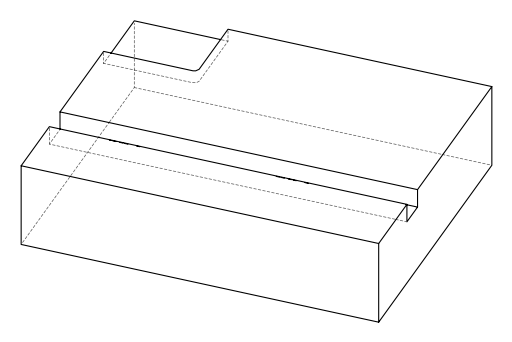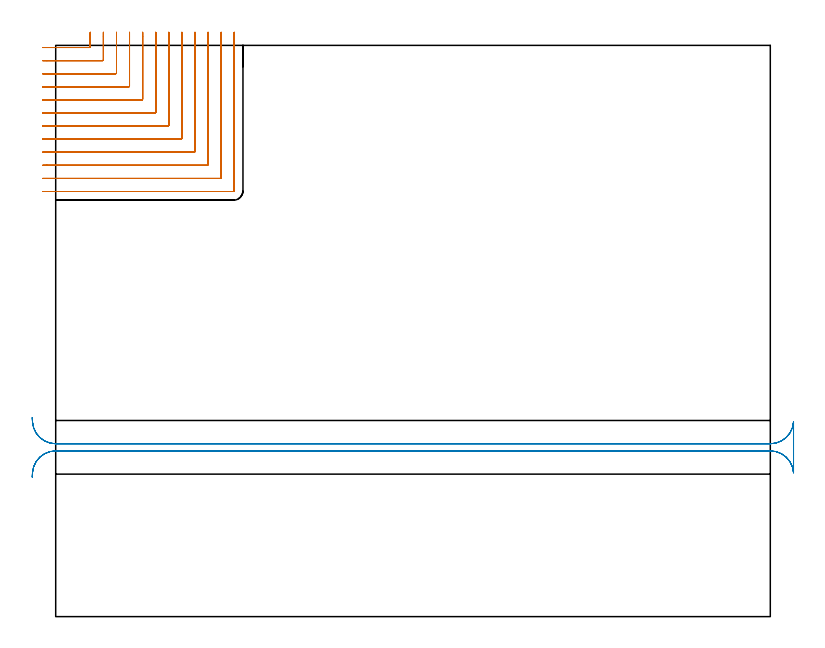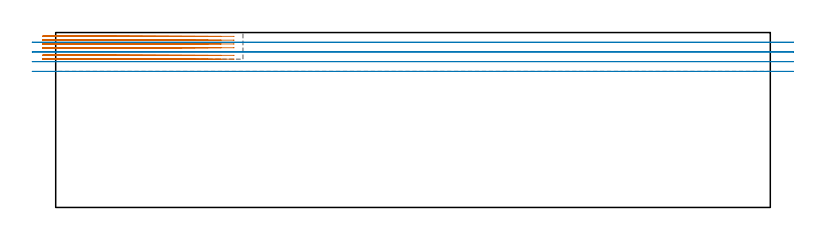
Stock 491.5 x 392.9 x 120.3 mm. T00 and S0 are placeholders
(PLAN: 2 operations, 1 tool changes, 35.1 min)
(1 MILL_CORNER_NOTCH_RECTANGULAR | CORNER_NOTCH_RECTANGULAR | NXT0201_011 | Follow Part, ap 3, ae 75% | 26.07 min | 250850 mm3)
(2 MILL_RECTANGULAR_SLOT | SLOT_RECTANGULAR | UGT0201_004 | Follow Part, ap 8, ae 75% | 9.03 min | 484241 mm3)
(TOOL NXT0201_011 | ENDMILL 12mm [2P460-1200-NA 1630] | D12 FL38 Z6)
(TOOL UGT0201_004 | End Mill 32 mm | D32 FL53 Z6)
(OP 1 MILL_CORNER_NOTCH_RECTANGULAR)
G17 G21 G94 G90
T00 M6
G54
G17 G0 G90 X-9. Y391.4 S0 M3
G43 Z130.3 H1
Z117.686
G94 G1 X-6. F250.
X23.207 F500.
G3 X23.8 Y391.993 R0.6
G1 Y398.9
Y401.9 F250.
G0 Z130.3
X-9. Y382.4
Z117.686
G1 X-6.
X32.207 F500.
G3 X32.8 Y382.993 R0.6
G1 Y398.9
Y401.9 F250.
G0 Z130.3
X-9. Y373.4
Z117.686
G1 X-6.
X41.206 F500.
G3 X41.8 Y373.994 R0.6
G1 Y398.9
Y401.9 F250.
G0 Z130.3
X-9. Y364.4
Z117.686
G1 X-6.
X50.206 F500.
G3 X50.8 Y364.994 R0.6
G1 Y398.9
Y401.9 F250.
G0 Z130.3
X-9. Y355.4
Z117.686
G1 X-6.
X59.206 F500.
G3 X59.8 Y355.994 R0.6
G1 Y398.9
Y401.9 F250.
G0 Z130.3
X-9. Y346.4
Z117.686
G1 X-6.
X68.205 F500.
G3 X68.8 Y346.995 R0.6
G1 Y398.9
Y401.9 F250.
G0 Z130.3
X-9. Y337.4
Z117.686
G1 X-6.
X77.205 F500.
G3 X77.8 Y337.995 R0.6
G1 Y398.9
Y401.9 F250.
G0 Z130.3
X-9. Y328.4
Z117.686
G1 X-6.
X86.205 F500.
G3 X86.8 Y328.995 R0.6
G1 Y398.9
Y401.9 F250.
G0 Z130.3
X-9. Y319.4
Z117.686
G1 X-6.
X95.205 F500.
G3 X95.8 Y319.995 R0.6
G1 Y398.9
Y401.9 F250.
G0 Z130.3
X-9. Y310.4
Z117.686
G1 X-6.
X104.204 F500.
G3 X104.8 Y310.996 R0.6
G1 Y398.9
Y401.9 F250.
G0 Z130.3
X-9. Y301.4
Z117.686
G1 X-6.
X113.204 F500.
G3 X113.8 Y301.996 R0.6
G1 Y398.9
Y401.9 F250.
G0 Z130.3
X-9. Y292.4
Z117.686
G1 X-6.
X122.204 F500.
G3 X122.8 Y292.996 R0.6
G1 Y398.9
Y401.9 F250.
G0 Z130.3
X-9. Y391.4
Z115.071
G1 X-6.
X23.207 F500.
G3 X23.8 Y391.993 R0.6
G1 Y398.9
Y401.9 F250.
G0 Z130.3
X-9. Y382.4
Z115.071
G1 X-6.
X32.207 F500.
G3 X32.8 Y382.993 R0.6
G1 Y398.9
Y401.9 F250.
G0 Z130.3
X-9. Y373.4
Z115.071
G1 X-6.
X41.206 F500.
G3 X41.8 Y373.994 R0.6
G1 Y398.9
Y401.9 F250.
G0 Z130.3
X-9. Y364.4
Z115.071
G1 X-6.
X50.206 F500.
G3 X50.8 Y364.994 R0.6
G1 Y398.9
Y401.9 F250.
G0 Z130.3
X-9. Y355.4
Z115.071
G1 X-6.
X59.206 F500.
G3 X59.8 Y355.994 R0.6
G1 Y398.9
Y401.9 F250.
G0 Z130.3
X-9. Y346.4
Z115.071
G1 X-6.
X68.205 F500.
G3 X68.8 Y346.995 R0.6
G1 Y398.9
Y401.9 F250.
G0 Z130.3
X-9. Y337.4
Z115.071
G1 X-6.
X77.205 F500.
G3 X77.8 Y337.995 R0.6
G1 Y398.9
Y401.9 F250.
G0 Z130.3
X-9. Y328.4
Z115.071
G1 X-6.
X86.205 F500.
G3 X86.8 Y328.995 R0.6
G1 Y398.9
Y401.9 F250.
G0 Z130.3
X-9. Y319.4
Z115.071
G1 X-6.
X95.205 F500.
G3 X95.8 Y319.995 R0.6
G1 Y398.9
Y401.9 F250.
G0 Z130.3
X-9. Y310.4
Z115.071
G1 X-6.
X104.204 F500.
G3 X104.8 Y310.996 R0.6
G1 Y398.9
Y401.9 F250.
G0 Z130.3
X-9. Y301.4
Z115.071
G1 X-6.
X113.204 F500.
G3 X113.8 Y301.996 R0.6
G1 Y398.9
Y401.9 F250.
G0 Z130.3
X-9. Y292.4
Z115.071
G1 X-6.
X122.204 F500.
G3 X122.8 Y292.996 R0.6
G1 Y398.9
Y401.9 F250.
G0 Z130.3
X-9. Y391.4
Z112.457
G1 X-6.
X23.207 F500.
G3 X23.8 Y391.993 R0.6
G1 Y398.9
Y401.9 F250.
G0 Z130.3
X-9. Y382.4
Z112.457
G1 X-6.
X32.207 F500.
G3 X32.8 Y382.993 R0.6
G1 Y398.9
Y401.9 F250.
G0 Z130.3
X-9. Y373.4
Z112.457
G1 X-6.
X41.206 F500.
G3 X41.8 Y373.994 R0.6
G1 Y398.9
Y401.9 F250.
G0 Z130.3
X-9. Y364.4
Z112.457
G1 X-6.
X50.206 F500.
G3 X50.8 Y364.994 R0.6
G1 Y398.9
Y401.9 F250.
G0 Z130.3
X-9. Y355.4
Z112.457
G1 X-6.
X59.206 F500.
G3 X59.8 Y355.994 R0.6
G1 Y398.9
Y401.9 F250.
G0 Z130.3
X-9. Y346.4
Z112.457
G1 X-6.
X68.205 F500.
G3 X68.8 Y346.995 R0.6
G1 Y398.9
Y401.9 F250.
G0 Z130.3
X-9. Y337.4
Z112.457
G1 X-6.
X77.205 F500.
G3 X77.8 Y337.995 R0.6
G1 Y398.9
Y401.9 F250.
G0 Z130.3
X-9. Y328.4
Z112.457
G1 X-6.
X86.205 F500.
G3 X86.8 Y328.995 R0.6
G1 Y398.9
Y401.9 F250.
G0 Z130.3
X-9. Y319.4
Z112.457
G1 X-6.
X95.205 F500.
G3 X95.8 Y319.995 R0.6
G1 Y398.9
Y401.9 F250.
G0 Z130.3
X-9. Y310.4
Z112.457
G1 X-6.
X104.204 F500.
G3 X104.8 Y310.996 R0.6
G1 Y398.9
Y401.9 F250.
G0 Z130.3
X-9. Y301.4
Z112.457
G1 X-6.
X113.204 F500.
G3 X113.8 Y301.996 R0.6
G1 Y398.9
Y401.9 F250.
G0 Z130.3
X-9. Y292.4
Z112.457
G1 X-6.
X122.204 F500.
G3 X122.8 Y292.996 R0.6
G1 Y398.9
Y401.9 F250.
G0 Z130.3
X-9. Y391.4
Z109.843
G1 X-6.
X23.207 F500.
G3 X23.8 Y391.993 R0.6
G1 Y398.9
Y401.9 F250.
G0 Z130.3
X-9. Y382.4
Z109.843
G1 X-6.
X32.207 F500.
G3 X32.8 Y382.993 R0.6
G1 Y398.9
Y401.9 F250.
G0 Z130.3
X-9. Y373.4
Z109.843
G1 X-6.
X41.206 F500.
G3 X41.8 Y373.994 R0.6
G1 Y398.9
Y401.9 F250.
G0 Z130.3
X-9. Y364.4
Z109.843
G1 X-6.
X50.206 F500.
G3 X50.8 Y364.994 R0.6
G1 Y398.9
Y401.9 F250.
G0 Z130.3
X-9. Y355.4
Z109.843
G1 X-6.
X59.206 F500.
G3 X59.8 Y355.994 R0.6
G1 Y398.9
Y401.9 F250.
G0 Z130.3
X-9. Y346.4
Z109.843
G1 X-6.
X68.205 F500.
G3 X68.8 Y346.995 R0.6
G1 Y398.9
Y401.9 F250.
G0 Z130.3
X-9. Y337.4
Z109.843
G1 X-6.
X77.205 F500.
G3 X77.8 Y337.995 R0.6
G1 Y398.9
Y401.9 F250.
G0 Z130.3
X-9. Y328.4
Z109.843
G1 X-6.
X86.205 F500.
G3 X86.8 Y328.995 R0.6
G1 Y398.9
Y401.9 F250.
G0 Z130.3
X-9. Y319.4
Z109.843
G1 X-6.
X95.205 F500.
G3 X95.8 Y319.995 R0.6
G1 Y398.9
Y401.9 F250.
G0 Z130.3
X-9. Y310.4
Z109.843
G1 X-6.
X104.204 F500.
G3 X104.8 Y310.996 R0.6
G1 Y398.9
Y401.9 F250.
G0 Z130.3
X-9. Y301.4
Z109.843
G1 X-6.
X113.204 F500.
G3 X113.8 Y301.996 R0.6
G1 Y398.9
Y401.9 F250.
G0 Z130.3
X-9. Y292.4
Z109.843
G1 X-6.
X122.204 F500.
G3 X122.8 Y292.996 R0.6
G1 Y398.9
Y401.9 F250.
G0 Z130.3
X-9. Y391.4
Z107.229
G1 X-6.
X23.207 F500.
G3 X23.8 Y391.993 R0.6
G1 Y398.9
Y401.9 F250.
G0 Z130.3
X-9. Y382.4
Z107.229
G1 X-6.
X32.207 F500.
G3 X32.8 Y382.993 R0.6
G1 Y398.9
Y401.9 F250.
G0 Z130.3
X-9. Y373.4
Z107.229
G1 X-6.
X41.206 F500.
G3 X41.8 Y373.994 R0.6
G1 Y398.9
Y401.9 F250.
G0 Z130.3
X-9. Y364.4
Z107.229
G1 X-6.
X50.206 F500.
G3 X50.8 Y364.994 R0.6
G1 Y398.9
Y401.9 F250.
G0 Z130.3
X-9. Y355.4
Z107.229
G1 X-6.
X59.206 F500.
G3 X59.8 Y355.994 R0.6
G1 Y398.9
Y401.9 F250.
G0 Z130.3
X-9. Y346.4
Z107.229
G1 X-6.
X68.205 F500.
G3 X68.8 Y346.995 R0.6
G1 Y398.9
Y401.9 F250.
G0 Z130.3
X-9. Y337.4
Z107.229
G1 X-6.
X77.205 F500.
G3 X77.8 Y337.995 R0.6
G1 Y398.9
Y401.9 F250.
G0 Z130.3
X-9. Y328.4
Z107.229
G1 X-6.
X86.205 F500.
G3 X86.8 Y328.995 R0.6
G1 Y398.9
Y401.9 F250.
G0 Z130.3
X-9. Y319.4
Z107.229
G1 X-6.
X95.205 F500.
G3 X95.8 Y319.995 R0.6
G1 Y398.9
Y401.9 F250.
G0 Z130.3
X-9. Y310.4
Z107.229
G1 X-6.
X104.204 F500.
G3 X104.8 Y310.996 R0.6
G1 Y398.9
Y401.9 F250.
G0 Z130.3
X-9. Y301.4
Z107.229
G1 X-6.
X113.204 F500.
G3 X113.8 Y301.996 R0.6
G1 Y398.9
Y401.9 F250.
G0 Z130.3
X-9. Y292.4
Z107.229
G1 X-6.
X122.204 F500.
G3 X122.8 Y292.996 R0.6
G1 Y398.9
Y401.9 F250.
G0 Z130.3
X-9. Y391.4
Z104.614
G1 X-6.
X23.207 F500.
G3 X23.8 Y391.993 R0.6
G1 Y398.9
Y401.9 F250.
G0 Z130.3
X-9. Y382.4
Z104.614
G1 X-6.
X32.207 F500.
G3 X32.8 Y382.993 R0.6
G1 Y398.9
Y401.9 F250.
G0 Z130.3
X-9. Y373.4
Z104.614
G1 X-6.
X41.206 F500.
G3 X41.8 Y373.994 R0.6
G1 Y398.9
Y401.9 F250.
G0 Z130.3
X-9. Y364.4
Z104.614
G1 X-6.
X50.206 F500.
G3 X50.8 Y364.994 R0.6
G1 Y398.9
Y401.9 F250.
G0 Z130.3
X-9. Y355.4
Z104.614
G1 X-6.
X59.206 F500.
G3 X59.8 Y355.994 R0.6
G1 Y398.9
Y401.9 F250.
G0 Z130.3
X-9. Y346.4
Z104.614
G1 X-6.
X68.205 F500.
G3 X68.8 Y346.995 R0.6
G1 Y398.9
Y401.9 F250.
G0 Z130.3
X-9. Y337.4
Z104.614
G1 X-6.
X77.205 F500.
G3 X77.8 Y337.995 R0.6
G1 Y398.9
Y401.9 F250.
G0 Z130.3
X-9. Y328.4
Z104.614
G1 X-6.
X86.205 F500.
G3 X86.8 Y328.995 R0.6
G1 Y398.9
Y401.9 F250.
G0 Z130.3
X-9. Y319.4
Z104.614
G1 X-6.
X95.205 F500.
G3 X95.8 Y319.995 R0.6
G1 Y398.9
Y401.9 F250.
G0 Z130.3
X-9. Y310.4
Z104.614
G1 X-6.
X104.204 F500.
G3 X104.8 Y310.996 R0.6
G1 Y398.9
Y401.9 F250.
G0 Z130.3
X-9. Y301.4
Z104.614
G1 X-6.
X113.204 F500.
G3 X113.8 Y301.996 R0.6
G1 Y398.9
Y401.9 F250.
G0 Z130.3
X-9. Y292.4
Z104.614
G1 X-6.
X122.204 F500.
G3 X122.8 Y292.996 R0.6
G1 Y398.9
Y401.9 F250.
G0 Z130.3
X-9. Y391.4
Z102.
G1 X-6.
X23.207 F500.
G3 X23.8 Y391.993 R0.6
G1 Y398.9
Y401.9 F250.
G0 Z130.3
X-9. Y382.4
Z102.
G1 X-6.
X32.207 F500.
G3 X32.8 Y382.993 R0.6
G1 Y398.9
Y401.9 F250.
G0 Z130.3
X-9. Y373.4
Z102.
G1 X-6.
X41.206 F500.
G3 X41.8 Y373.994 R0.6
G1 Y398.9
Y401.9 F250.
G0 Z130.3
X-9. Y364.4
Z102.
G1 X-6.
X50.206 F500.
G3 X50.8 Y364.994 R0.6
G1 Y398.9
Y401.9 F250.
G0 Z130.3
X-9. Y355.4
Z102.
G1 X-6.
X59.206 F500.
G3 X59.8 Y355.994 R0.6
G1 Y398.9
Y401.9 F250.
G0 Z130.3
X-9. Y346.4
Z102.
G1 X-6.
X68.205 F500.
G3 X68.8 Y346.995 R0.6
G1 Y398.9
Y401.9 F250.
G0 Z130.3
X-9. Y337.4
Z102.
G1 X-6.
X77.205 F500.
G3 X77.8 Y337.995 R0.6
G1 Y398.9
Y401.9 F250.
G0 Z130.3
X-9. Y328.4
Z102.
G1 X-6.
X86.205 F500.
G3 X86.8 Y328.995 R0.6
G1 Y398.9
Y401.9 F250.
G0 Z130.3
X-9. Y319.4
Z102.
G1 X-6.
X95.205 F500.
G3 X95.8 Y319.995 R0.6
G1 Y398.9
Y401.9 F250.
G0 Z130.3
X-9. Y310.4
Z102.
G1 X-6.
X104.204 F500.
G3 X104.8 Y310.996 R0.6
G1 Y398.9
Y401.9 F250.
G0 Z130.3
X-9. Y301.4
Z102.
G1 X-6.
X113.204 F500.
G3 X113.8 Y301.996 R0.6
G1 Y398.9
Y401.9 F250.
G0 Z130.3
X-9. Y292.4
Z102.
G1 X-6.
X122.204 F500.
G3 X122.8 Y292.996 R0.6
G1 Y398.9
Y401.9 F250.
G0 Z130.3
M5
M2
(OP 2 MILL_RECTANGULAR_SLOT)
G17 G21 G94 G90
T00 M6
G54
G17 G0 G90 X-16.154 Y95.985 S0 M3
G43 Z130.3 H0
Z113.625
G94 G1 X-15.97 Y98.979 F250.
G2 X0. Y114. R16. F500.
G1 X491.5
G2 X507.47 Y98.979 R16.
G1 X507.5
Y133.921
X507.47
G2 X491.5 Y118.9 R16.
G1 X0.
G2 X-15.97 Y133.921 R16.
G1 X-16.154 Y136.915 F250.
G0 Y95.985 Z106.95
G1 X-15.97 Y98.979
G2 X0. Y114. R16. F500.
G1 X491.5
G2 X507.47 Y98.979 R16.
G1 X507.5
Y133.921
X507.47
G2 X491.5 Y118.9 R16.
G1 X0.
G2 X-15.97 Y133.921 R16.
G1 X-16.154 Y136.915 F250.
G0 Y95.985 Z100.275
G1 X-15.97 Y98.979
G2 X0. Y114. R16. F500.
G1 X491.5
G2 X507.47 Y98.979 R16.
G1 X507.5
Y133.921
X507.47
G2 X491.5 Y118.9 R16.
G1 X0.
G2 X-15.97 Y133.921 R16.
G1 X-16.154 Y136.915 F250.
G0 Y95.985 Z93.6
G1 X-15.97 Y98.979
G2 X0. Y114. R16. F500.
G1 X491.5
G2 X507.47 Y98.979 R16.
G1 X507.5
Y133.921
X507.47
G2 X491.5 Y118.9 R16.
G1 X0.
G2 X-15.97 Y133.921 R16.
G1 X-16.154 Y136.915 F250.
G0 Z130.3
M5
M2
